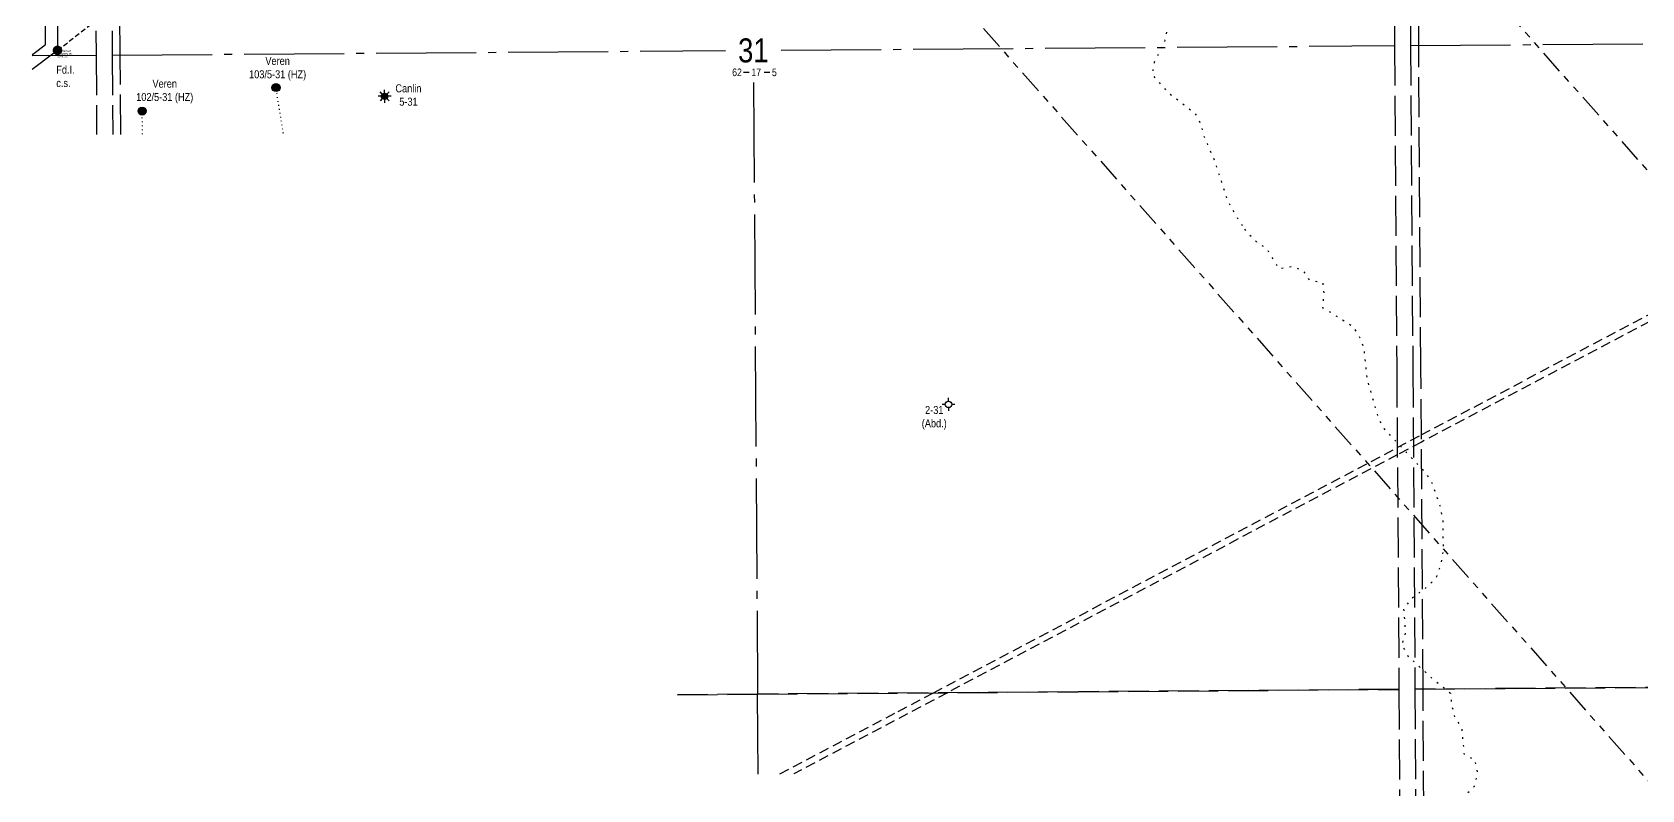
# Model space of a CAD drawing. Extents: x 522868 to 559106, y 6019929 to 6031707.
# Drawn here: x 529026 to 531038, y 6027958 to 6028904 of the extents above; entities that cross this region are included whole.
import ezdxf
from ezdxf.enums import TextEntityAlignment as Align

# ---------------------------------------------------------------- set-up
doc = ezdxf.new("R2010")
doc.units = 0
doc.header["$LTSCALE"] = 5
for name, pattern in [('foc-ACCESSROAD', [3.75, 2.5, -1.25]), ('foc-DOT', [1, 0.2, -0.8]), ('foc-DRILLPATH', [14.75, 6, -1.75, 1.75, -1.75, 1.75, -1.75]), ('foc-QUARTERLINE', [33, 25, -3, 2, -3]), ('foc-TIELINE', [1.875, 1.25, -0.625]), ('foc-UNSURVEYED', [12.5, 10, -2.5]), ('foc-WHEELTRACKS', [2, 0.4, -1.6])]:
    doc.linetypes.add(name, pattern=pattern)
for name, color, linetype in [('10', 1, 'Continuous'), ('9', 3, 'Continuous'), ('ABADATA-DRILL', 8, 'foc-DOT'), ('ABADATA-DRILL-T', 8, 'Continuous'), ('F-AR', 190, 'foc-ACCESSROAD'), ('F-RW', 190, 'Continuous'), ('L-MON', 1, 'Continuous'), ('L-SECLBL', 7, 'Continuous'), ('L-SECQ', 8, 'foc-QUARTERLINE'), ('L-TIE', 7, 'foc-TIELINE'), ('L-USEC', 7, 'foc-UNSURVEYED'), ('P-PDRILLPATH', 12, 'foc-DRILLPATH'), ('T-WATER-P3', 160, 'foc-WHEELTRACKS')]:
    doc.layers.add(name, color=color, linetype=linetype)
doc.layers.add('F-RW-T', color=190, linetype='Continuous', lineweight=9)
doc.styles.add('80L', font='ARIALN.TTF', dxfattribs={"height": 10})
doc.styles.add('SIMPLEX', font='ARIALN.TTF')

# ---------------------------------------------------------------- blocks, each defined once
blk = doc.blocks.new('fdia')
at = {"color": 255, "const_width": 1}
blk.add_lwpolyline([(-0.5, 0, 1), (0.5, 0, 1)], format="xyb", close=True, dxfattribs=at)
blk = doc.blocks.new('Fdiaa')
blk.add_blockref('fdia', (0, 0))
blk = doc.blocks.new('fdib')
at = {"color": 1, "const_width": 1.6}
blk.add_lwpolyline([(-0.4, 0, 1), (0.4, 0, 1)], format="xyb", close=True, dxfattribs=at)
at = {"color": 1}
blk.add_circle((0, 0), 0.8, dxfattribs=at)
blk = doc.blocks.new('Fdibb')
blk.add_blockref('fdib', (0, 0))
blk = doc.blocks.new('fdicc')
for name in ['Fdibb', 'Fdiaa']:
    blk.add_blockref(name, (0, 0))
blk = doc.blocks.new('FDI')
blk.add_blockref('fdicc', (0, 0))
blk = doc.blocks.new('L-SECLBL')
at = {"layer": '9', "color": 7}
for p, q in [((-5.1, -27.8), (-12.3, -27.8)), ((20.7, -27.8), (13.5, -27.8))]:
    blk.add_line(p, q, dxfattribs=at)
at = {"layer": '10', "color": 2, "style": 'SIMPLEX'}
blk.add_attdef('SEC', text='', height=30, dxfattribs=at).set_placement((0, 0), align=Align.MIDDLE)
at = {"layer": '10', "color": 5, "style": '80L'}
blk.add_attdef('TWP', text='', height=9.5, dxfattribs=at).set_placement((-14.4, -27.4), align=Align.MIDDLE_RIGHT)
blk.add_attdef('RGE', text='', height=9.5, dxfattribs=at).set_placement((3.6, -27.4), align=Align.MIDDLE_CENTER)
blk.add_attdef('MER', text='', height=9.5, dxfattribs=at).set_placement((23.2, -27.4), align=Align.MIDDLE_LEFT)
blk = doc.blocks.new('GABD')
for p, q in [((-0.81, 0), (-1.62, 0)), ((0, 0.81), (0, 1.62)), ((1.62, 0), (0.81, 0)), ((0, -0.81), (0, -1.62))]:
    blk.add_line(p, q)
blk.add_circle((0, 0), 0.8)
blk = doc.blocks.new('GAS')
h = blk.add_hatch(color=255)
h.dxf.hatch_style = 1
edge = h.paths.add_edge_path()
edge.add_arc((0, 0), 0.9, 0, 360)
for p, q in [((-0.81, 0), (-1.62, 0)), ((-0.57, 0.57), (-1.14, 1.14)), ((0, 0.81), (0, 1.62)), ((0.57, 0.57), (1.14, 1.14)), ((1.62, 0), (0.81, 0)), ((-0.57, -0.57), (-1.14, -1.14)), ((0, -0.81), (0, -1.62)), ((1.14, -1.14), (0.57, -0.57))]:
    blk.add_line(p, q)
blk.add_circle((0, 0), 0.8)
blk = doc.blocks.new('BH-Existing')
at = {"layer": 'ABADATA-DRILL-T'}
h = blk.add_hatch(color=256, dxfattribs=at)
h.dxf.hatch_style = 1
edge = h.paths.add_edge_path()
edge.add_arc((0, 0), 0.5, 0, 360)
blk.add_circle((0, 0), 0.5, dxfattribs=at)

msp = doc.modelspace()

# ---------------------------------------------------------------- linework, layer by layer
at = {"layer": 'ABADATA-DRILL', "flags": 128}
for points in [[(529339.972, 6028777.589), (529338.376, 6028786.9), (529333.488, 6028817.82), (529330.73, 6028834.782)], [(529164.089, 6028776.464), (529163.946, 6028783.647), (529163.416, 6028805.544)]]:
    msp.add_lwpolyline(points, dxfattribs=at)
at = {"layer": 'F-AR'}
for points in [[(529960.509, 6027977.407), (530108.19, 6028055.442), (530152.335, 6028078.764), (530731.96, 6028385.069), (530762.012, 6028400.95), (530827.883, 6028435.758), (531061.301, 6028559.097)], [(531064.077, 6028551.516), (530762.073, 6028391.929), (530732.021, 6028376.048), (530169.691, 6028078.892), (529977.872, 6027977.535)]]:
    msp.add_lwpolyline(points, dxfattribs=at)
at = {"layer": 'F-RW'}
for points in [[(529026.046, 6028876.042), (529027.987, 6028877.522), (529042.767, 6028888.794), (529042.247, 6028961.774), (529042.19, 6028969.778), (529039.185, 6029391.636), (529037.07, 6029688.585), (529036.849, 6029719.647), (529034.406, 6030062.438), (529031.356, 6030530.541), (529030.713, 6030629.147)], [(529045.711, 6030629.244), (529046.354, 6030530.653), (529049.407, 6030062.546), (529051.849, 6029719.76), (529052.07, 6029688.666), (529054.184, 6029391.743), (529057.19, 6028969.625), (529057.247, 6028961.621), (529057.818, 6028881.409), (529052.932, 6028877.682), (529026.166, 6028857.272)]]:
    msp.add_lwpolyline(points, dxfattribs=at)
at = {"layer": 'L-SECQ', "flags": 128}
for points in [[(529026.055, 6028874.732), (529105.894, 6028875.211)], [(529126, 6028875.36), (529892.608, 6028881.035)], [(529961.888, 6028881.548), (530728.571, 6028887.225)], [(530748.677, 6028887.373), (531515.284, 6028893.049)], [(529927.547, 6028841.293), (529932.569, 6028077.15)], [(529933.226, 6027977.205), (529932.569, 6028077.15)]]:
    msp.add_lwpolyline(points, dxfattribs=at)
at = {"layer": 'L-TIE', "flags": 128}
msp.add_lwpolyline([(529057.667, 6028881.294), (530174.736, 6029751.172)], dxfattribs=at)
at = {"layer": 'L-USEC'}
for p, q in [((529103.302, 6029280.664), (529105.894, 6028875.211)), ((529123.408, 6029280.793), (529126, 6028875.339)), ((529136.053, 6028875.434), (529133.461, 6029280.888)), ((530725.836, 6029292.675), (530728.571, 6028887.225)), ((530745.942, 6029292.81), (530748.677, 6028887.36)), ((530758.729, 6028887.448), (530755.993, 6029292.899)), ((529105.894, 6028875.211), (529106.528, 6028776.096)), ((529126, 6028875.339), (529126.634, 6028776.225)), ((529136.687, 6028776.289), (529136.053, 6028875.434)), ((530728.571, 6028887.225), (530731.284, 6028485.156)), ((530748.677, 6028887.36), (530751.39, 6028485.292)), ((530761.443, 6028485.38), (530758.729, 6028887.448)), ((530731.284, 6028485.156), (530733.998, 6028083.085)), ((530751.39, 6028485.292), (530754.104, 6028083.221)), ((530764.157, 6028083.31), (530761.443, 6028485.38)), ((529932.569, 6028077.15), (529832.624, 6028076.41)), ((529832.624, 6028076.41), (529932.569, 6028077.15)), ((530333.284, 6028080.118), (529932.569, 6028077.15)), ((529932.569, 6028077.15), (530333.284, 6028080.118)), ((530733.998, 6028083.085), (530333.284, 6028080.118)), ((530333.284, 6028080.118), (530733.998, 6028083.085)), ((530733.998, 6028083.085), (530736.712, 6027681.016)), ((530754.104, 6028083.235), (531154.812, 6028086.202)), ((531154.812, 6028086.202), (530754.104, 6028083.235)), ((530754.104, 6028083.221), (530756.818, 6027681.151)), ((530766.871, 6027681.241), (530764.157, 6028083.31))]:
    msp.add_line(p, q, dxfattribs=at)
at = {"layer": 'P-PDRILLPATH', "flags": 128}
for points in [[(530155.927, 6029911.185), (529608.094, 6029594.925), (532267.735, 6026586.051)], [(532940.648, 6026592.78), (530274.968, 6029599.985), (530158.848, 6029915.065)]]:
    msp.add_lwpolyline(points, dxfattribs=at)
at = {"layer": 'T-WATER-P3', "flags": 128}
for points in [[(530618.526, 6029408.209), (530615.031, 6029391.614), (530608.995, 6029377.398), (530599.928, 6029365.414), (530545.892, 6029278.275), (530541.119, 6029263.119), (530537.455, 6029247.095), (530539.095, 6029228.401), (530556.317, 6029202.91), (530563.882, 6029188.963), (530567.742, 6029172.384), (530566.027, 6029153.414), (530549.683, 6029107.461), (530540.358, 6029075.829), (530533.692, 6029061.754), (530517.847, 6029037.196), (530508.184, 6029026.939), (530500.441, 6029014.699), (530451.668, 6028958.464), (530445.197, 6028943.857), (530441.47, 6028927.888), (530445.105, 6028910.819), (530441.646, 6028893.902), (530428.175, 6028866.351), (530425.512, 6028850.955), (530444.719, 6028829.367), (530478.968, 6028802.94), (530486.158, 6028789.461), (530490.61, 6028773.199), (530503.188, 6028744.266), (530518.464, 6028697.513), (530525.318, 6028683.245), (530540.972, 6028657.945)], [(530540.972, 6028657.945), (530555.925, 6028641.994), (530568.293, 6028634.136), (530584.016, 6028608.54), (530600.503, 6028611.614), (530613.869, 6028606.548), (530622.039, 6028594.48), (530638.777, 6028591.136), (530640.071, 6028578.022), (530638.438, 6028560.314), (530676.449, 6028536.646), (530684.326, 6028524.328), (530690.186, 6028509.187), (530694.108, 6028470.445), (530708.244, 6028421.617), (530715.485, 6028408.44), (530765.848, 6028355.411), (530774.252, 6028343.53), (530785.53, 6028311.915), (530788.768, 6028294.054), (530789.364, 6028256.053), (530786.22, 6028238.661), (530780.899, 6028223.788), (530771.614, 6028212.939), (530748.529, 6028195.492), (530739.806, 6028183.881), (530742.146, 6028153.86), (530737.613, 6028138.769), (530745.181, 6028124.702), (530776.308, 6028096.202), (530798.472, 6028078.185), (530799.994, 6028063.455), (530803.778, 6028047.412), (530812.356, 6028035.777), (530815.472, 6028001.875), (530828.889, 6027995.129), (530831.976, 6027978.284), (530827.909, 6027961.646), (530807.578, 6027940.499), (530799.92, 6027927.415), (530798.107, 6027909.763), (530802.795, 6027893.567), (530812.143, 6027882.316), (530830.711, 6027839.928), (530838.317, 6027806.58), (530829.581, 6027795.389), (530815.666, 6027788.667), (530809.591, 6027774.911), (530818.871, 6027763.897), (530819.944, 6027748.073), (530816.109, 6027731.742), (530809.993, 6027717.325), (530798.236, 6027708.746), (530781.521, 6027711.308), (530769.894, 6027702.373), (530757.171, 6027701.994), (530744.111, 6027694.876), (530740.721, 6027677.658), (530721.113, 6027656.472), (530713.311, 6027624.105), (530712.977, 6027605.177), (530706.659, 6027591.474), (530702.495, 6027576.093), (530677.007, 6027540.618), (530673.97, 6027523.65), (530673.47, 6027504.236), (530677.81, 6027487.669), (530688.505, 6027477.538), (530688.913, 6027441.814), (530686.247, 6027424.557), (530680.676, 6027409.974), (530684.96, 6027393.286), (530679.398, 6027378.406), (530670.727, 6027367.095), (530659.048, 6027358.132)]]:
    msp.add_lwpolyline(points, dxfattribs=at)

# ---------------------------------------------------------------- block references
at = {"layer": 'ABADATA-DRILL-T', "xscale": 9.999999999999801, "yscale": 9.999999999999801, "zscale": 9.999999999999801}
for p in [(529330.73, 6028834.782), (529163.416, 6028805.544)]:
    msp.add_blockref('BH-Existing', p, dxfattribs=at)
at = {"layer": 'ABADATA-DRILL-T', "linetype": 'Continuous', "xscale": 4.999999999999956, "yscale": 4.999999999999956, "zscale": 4.999999999999956}
for name, p in [('GAS', (529466.447, 6028823.922)), ('GABD', (530171.135, 6028439.066))]:
    msp.add_blockref(name, p, dxfattribs=at)
at = {"layer": 'L-MON', "xscale": 4.997365249999911, "yscale": 4.997365249999911, "zscale": 4.997365249999911}
msp.add_blockref('FDI', (529057.667, 6028881.294), dxfattribs=at)
at = {"layer": 'L-SECLBL', "color": 2, "xscale": 0.99947305, "yscale": 0.99947305, "zscale": 0.99947305}
msp.add_blockref('L-SECLBL', (529927.285, 6028881.292), dxfattribs=at).add_auto_attribs({'SEC': '31', 'TWP': '62', 'RGE': '17', 'MER': '5'})

# ---------------------------------------------------------------- texts
at = {"layer": 'ABADATA-DRILL-T', "char_height": 10, "attachment_point": 1, "style": '80L'}
for s, insert in [('\\pxqc;Veren\\P103/5-31 (HZ)', (529295.625, 6028873.108)), ('\\pxqc;Veren\\P102/5-31 (HZ)', (529154.518, 6028844.723))]:
    msp.add_mtext_dynamic_manual_height_columns(s, width=74.27971, gutter_width=50, heights=[0], dxfattribs=dict(at, insert=insert))
at = {"layer": 'ABADATA-DRILL-T', "linetype": 'Continuous', "char_height": 10, "attachment_point": 1, "style": '80L'}
for s, width, insert in [('\\pxqc;Canlin\\P5-31', 31.76439, (529480.361, 6028838.906)), ('\\pxqc;2-31\\P(Abd.)', 30.59795, (530138.03, 6028437.113))]:
    msp.add_mtext_dynamic_manual_height_columns(s, width=width, gutter_width=50, heights=[0], dxfattribs=dict(at, insert=insert))
at = {"layer": 'F-RW-T', "linetype": 'Continuous', "insert": (529057.667, 6028881.294, 878.102), "char_height": 2, "width": 40, "attachment_point": 1, "style": '80L'}
msp.add_mtext('X:529057.667\\PY:6028881.294\\PZ:878.102', dxfattribs=at)
at = {"layer": 'L-MON', "insert": (529056.165, 6028862.177), "char_height": 10, "attachment_point": 1, "style": '80L'}
msp.add_mtext_dynamic_manual_height_columns('Fd.I.\\Pc.s.', width=24.43538, gutter_width=50, heights=[0], dxfattribs=at)

doc.saveas('drawing.dxf')
